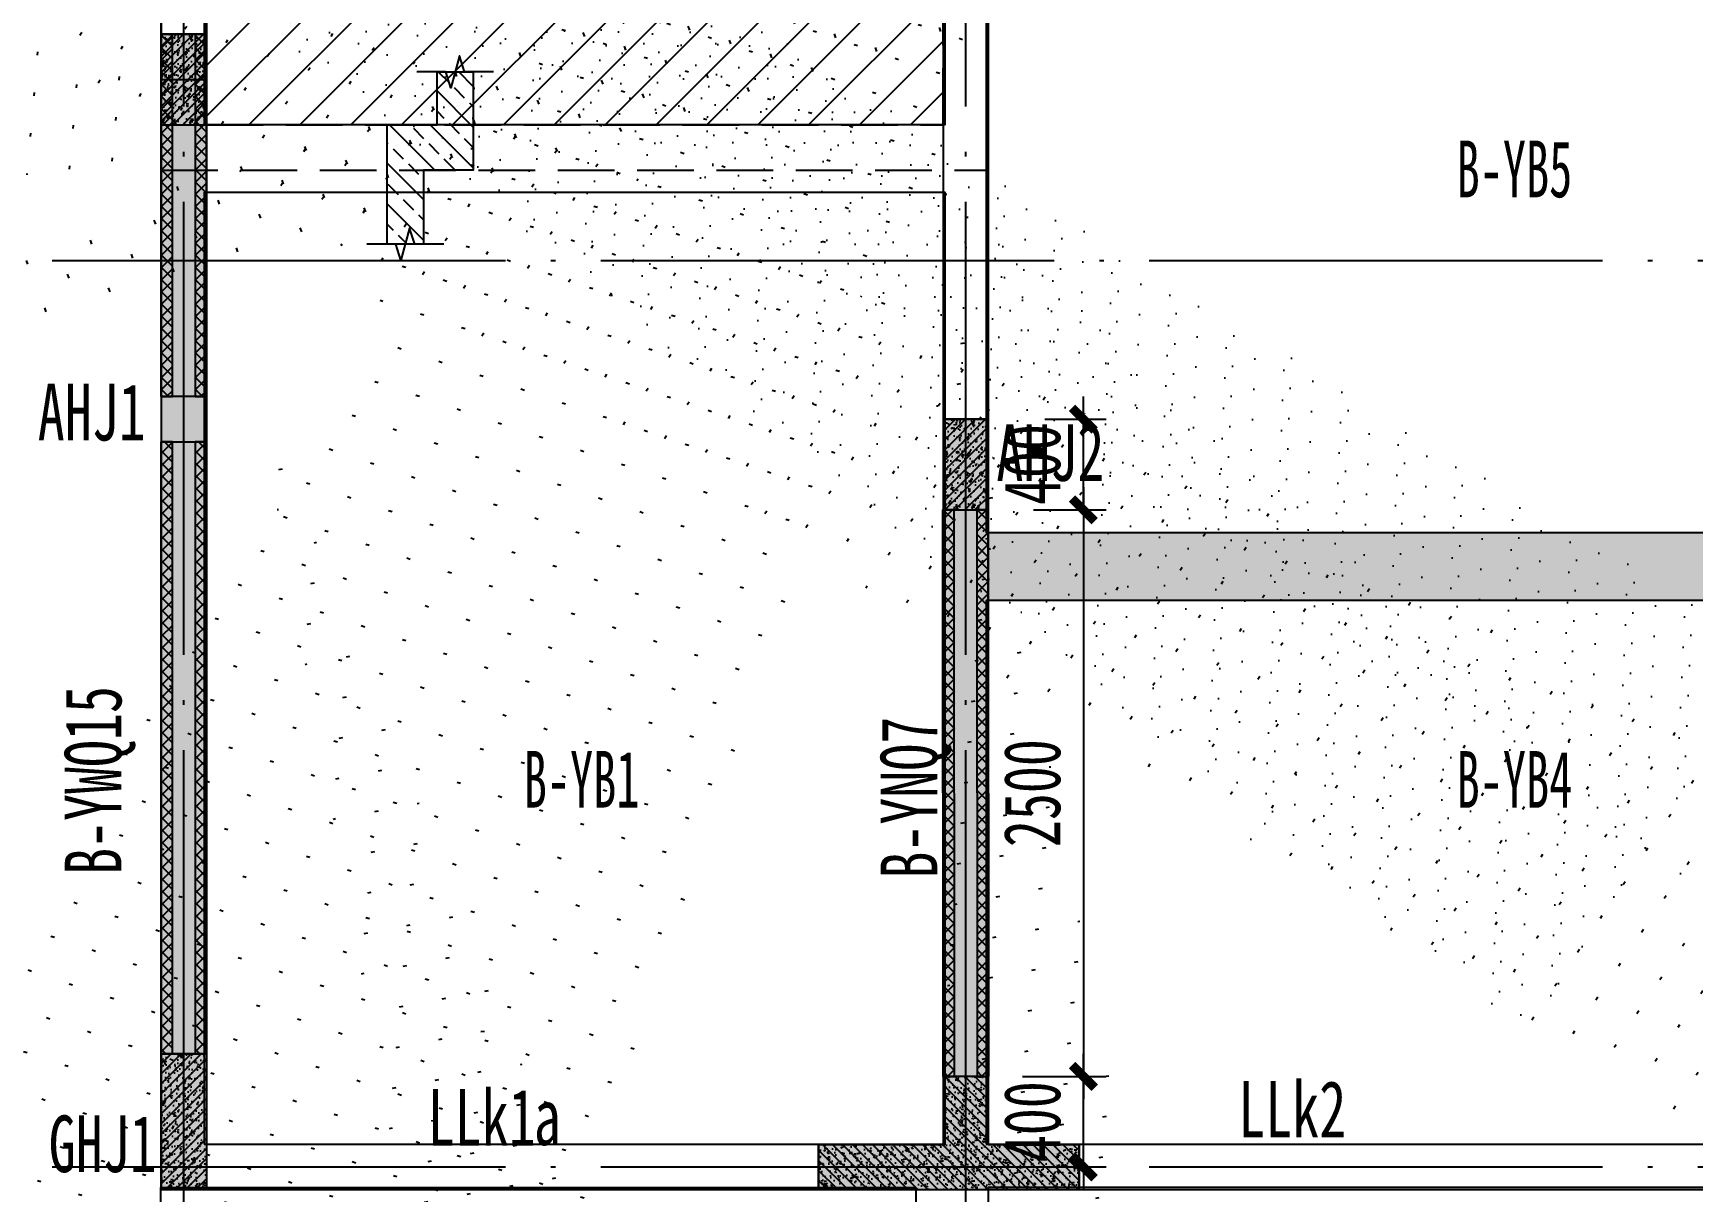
# Model space of a CAD drawing. Extents: x -3200781797 to -8106663, y 494714 to 1244925.
# Drawn here: x -8171365 to -8164042, y 927315 to 932429 of the extents above; entities that cross this region are included whole.
import ezdxf
from ezdxf.enums import TextEntityAlignment as Align
from ezdxf.xclip import XClip

# ---------------------------------------------------------------- set-up
doc = ezdxf.new("R2010")
doc.units = 0
doc.header["$LTSCALE"] = 1000
doc.header["$MEASUREMENT"] = 0
doc.header["$XCLIPFRAME"] = 0
for name, pattern in [('125-墙体$0$CONTINOUS', [0]), ('3#-轴线$0$DOTE', [2.4200000000000004, 2, -0.2, 0.02, -0.2]), ('3#4#5#$0$DASH', [0.35, 0.25, -0.1]), ('3#4#5#模板$0$DASH', [0.35, 0.25, -0.1]), ('DASH', [0.35, 0.25, -0.1])]:
    doc.linetypes.add(name, pattern=pattern)
doc.layers.get('Defpoints').update_dxf_attribs({"color": 30, "linetype": 'DASH'})
for name, color, linetype in [('125-墙体$0$S-WALL', 40, 'Continuous'), ('125-墙体$0$S-WALL-BEAM', 120, 'Continuous'), ('125-墙体$0$S-WALL-COLU', 252, '125-墙体$0$CONTINOUS'), ('125-墙体$0$S-WALL-COLU-HATC', 16, 'Continuous'), ('125-墙体$0$S-WALL-HATC', 253, 'Continuous'), ('3#-轴线$0$A-ANNO-DOTE', 10, '3#-轴线$0$DOTE'), ('3#4#5#$0$DIM', 3, 'Continuous'), ('3#4#5#$0$PC-SLAB', 6, '3#4#5#$0$DASH'), ('3#4#5#$0$S-ANNO-TEXT', 7, 'Continuous'), ('3#4#5#$0$S-PC-FQ', 4, 'Continuous'), ('3#4#5#$0$S-PC-FQ-NYQ', 4, 'Continuous'), ('3#4#5#$0$S-PC-FQ-WYQ', 4, 'Continuous'), ('3#4#5#$0$S-PC-SLAB', 6, 'Continuous'), ('3#4#5#$0$S-WALL-HATC', 253, 'Continuous'), ('3#4#5#$0$可计入现浇段', 60, 'Continuous'), ('3#4#5#模板$0$S-SLAB-TEXT', 120, 'Continuous'), ('3#4#5#模板$0$南北楼-结构布置-地上 -新修改$0$S-ANNO-THIN', 3, 'Continuous'), ('3#4#5#模板$0$南北楼-结构布置-地上 -新修改$0$S-SLAB-HATC', 200, 'Continuous'), ('S-PC-FQ-WYQ', 4, 'Continuous'), ('S-WALL-BEAM-TEXT', 2, 'Continuous'), ('S-WALL-COLU-TEXT', 2, 'Continuous')]:
    doc.layers.add(name, color=color, linetype=linetype)
doc.styles.add('3#4#5#$0$外部参照 1$0$宋体', font='', dxfattribs={"width": 0.8})
doc.styles.add('3#4#5#$0$宋体', font='', dxfattribs={"width": 0.8})
doc.styles.add('3#4#5#$0$楷体', font='', dxfattribs={"width": 0.7})
doc.styles.add('楷体GB312', font='', dxfattribs={"width": 0.8})
doc.styles.get('3#4#5#$0$外部参照 1$0$宋体').set_extended_font_data('SimSun')
doc.styles.get('3#4#5#$0$宋体').set_extended_font_data('SimSun')
doc.styles.get('3#4#5#$0$楷体').set_extended_font_data('KaiTi_GB2312')
doc.styles.get('楷体GB312').set_extended_font_data('楷体_GB2312')
doc.dimstyles.new('3#4#5#$0$TSSD_100_100', dxfattribs={"dimtxt": 250, "dimasz": 100, "dimexe": 100, "dimexo": 250, "dimgap": 100, "dimtad": 1, "dimdec": 0, "dimzin": 0, "dimdsep": 46, "dimtxsty": '3#4#5#$0$楷体', "dimblk": '3#4#5#$0$_ArchTick', "dimcen": 0, "dimdle": 100, "dimclrt": 7, "dimadec": 0, "dimazin": 0, "dimtfac": 1, "dimtdec": 0, "dimtix": 1, "dimtmove": 2, "dimatfit": 3, "dimfxl": 1, "dimtolj": 1, "dimtzin": 0, "dimarcsym": 0})

# ---------------------------------------------------------------- blocks, each defined once
blk = doc.blocks.new('ll-2f')
at = {"layer": 'S-WALL-BEAM-TEXT', "style": '楷体GB312', "width": 0.7}
for s, p in [('LLk2', (-8410321.082433786, 766999.7327199946)), ('LLk1', (-8413897.032400988, 766963.0457614202))]:
    blk.add_text(s, height=250, dxfattribs=at).set_placement(p)
blk = doc.blocks.new('an-4')
at = {"layer": 'S-WALL-COLU-TEXT', "style": '楷体GB312', "width": 0.7}
for s, p in [('AHJ1', (-8473898.999504186, 763404.0662976273)), ('AHJ2', (-8469669.456999168, 763225.6481220224)), ('GHJ1', (-8473850.542327918, 760175.1401533866))]:
    blk.add_text(s, height=250, dxfattribs=at).set_placement(p)
blk = doc.blocks.new('3#4#5#模板$0$A$C4139bdaf')
h = blk.add_hatch()
h.set_pattern_fill('ANSI31', color=251, scale=100)
h.set_pattern_definition([(45, (-7702.687107387464, -122599.998702767), (-112.2532015133644, 112.2532015133644), [])])
h.paths.add_polyline_path([(199.9989411755232, 400.0004981558304), (3449.998941175523, 400.0004981558304), (3449.998941175523, 3600.00049815583), (199.9989411755232, 3600.00049815583)])
at = {"layer": '3#4#5#模板$0$南北楼-结构布置-地上 -新修改$0$S-SLAB-HATC'}
h = blk.add_hatch(dxfattribs=at)
h.set_pattern_fill('ANSI33', color=256, scale=20, angle=-90.00000000000001)
h.set_pattern_definition([(315, (-10855.19494683706, -99104.50567386462), (89.80256121069155, 89.80256121069151), []), (315, (-10855.19494683706, -99194.30827386456), (89.80256121069155, 89.80256121069151), [63.5, -31.75])])
h.paths.add_polyline_path([(1377.354183764081, 632.8276631266344), (1377.354183763382, 200.0004981550155), (1157.354183763382, 200.0004981550737), (1157.354183763324, -127.1723368733074), (997.3541837633238, -127.1723368733074), (997.354183764488, 200.0004981558304), (997.3541837644298, 400.0004981558304), (1217.35418376443, 400.0004981558304), (1217.35418376443, 632.8276631266926)])
at = {"linetype": '3#4#5#模板$0$DASH'}
for points in [[(-0.001058824476785958, 200.0004981558304), (3649.998941175523, 200.0004981558304), (3649.998941175523, 3800.00049815583), (-0.001058824476785958, 3800.00049815583)], [(199.9989411755232, 400.0004981558304), (3449.998941175523, 400.0004981558304), (3449.998941175523, 3600.00049815583), (199.9989411755232, 3600.00049815583)]]:
    blk.add_lwpolyline(points, close=True, dxfattribs=at)
at = {"layer": '3#4#5#模板$0$南北楼-结构布置-地上 -新修改$0$S-ANNO-THIN'}
for points in [[(1466.954183763883, 632.8276631266344), (1338.954183764174, 632.8276631266344), (1316.554183764209, 703.2276631264831), (1278.15418376436, 562.4276631269022), (1255.754183764337, 632.8276631266344), (1127.754183764628, 632.8276631266344)], [(1246.954183763301, -127.1723368736566), (1118.954183763301, -127.1723368732492), (1096.554183763568, -56.77233687316766), (1058.154183763138, -197.5723368730396), (1035.754183763289, -127.1723368728999), (907.7541837632889, -127.1723368724925)]]:
    blk.add_lwpolyline(points, dxfattribs=at)
at = {"layer": '3#4#5#模板$0$南北楼-结构布置-地上 -新修改$0$S-SLAB-HATC'}
blk.add_lwpolyline([(1377.354183764081, 632.8276631266344), (1377.354183763382, 200.0004981550155), (1157.354183763382, 200.0004981550737), (1157.354183763324, -127.1723368733074), (997.3541837633238, -127.1723368733074), (997.354183764488, 200.0004981558304), (997.3541837644298, 400.0004981558304), (1217.35418376443, 400.0004981558304), (1217.35418376443, 632.8276631266926)], close=True, dxfattribs=at)
blk = doc.blocks.new('3#4#5#$0$B-YWQ15')
at = {"layer": '3#4#5#$0$S-PC-FQ-WYQ'}
h = blk.add_hatch(dxfattribs=at)
h.set_pattern_fill('ANSI37', color=256, scale=12, angle=90)
h.set_pattern_definition([(135, (-970766.4588348517, 834939.8079217622), (-26.94076836320746, -26.94076836320745), []), (225, (-970766.4588348517, 834939.8079217622), (26.94076836320745, -26.94076836320746), [])])
h.paths.add_polyline_path([(-108963.8104887477, 319088.3087790273), (-108913.8104887477, 319088.3087790273), (-108914.0488637086, 321788.3914244222), (-108964.0488637086, 321788.3914244222)])
h = blk.add_hatch(dxfattribs=at)
h.set_pattern_fill('ANSI37', color=256, scale=12, angle=90)
h.set_pattern_definition([(135, (-970616.4588376287, 834939.8079217697), (-26.94076836320746, -26.94076836320745), []), (225, (-970616.4588376287, 834939.8079217697), (26.94076836320745, -26.94076836320746), [])])
h.paths.add_polyline_path([(-108813.8104915249, 319088.3087790348), (-108763.8104915249, 319088.3087790348), (-108764.0488664858, 321788.3914244297), (-108814.0488664858, 321788.3914244297)])
for points in [[(-108963.8104887477, 319088.3087790273), (-108913.8104887477, 319088.3087790273), (-108914.0488637086, 321788.3914244222), (-108964.0488637086, 321788.3914244222)], [(-108964.0488639945, 321788.3914244222), (-108764.0488636509, 321788.3914244222), (-108763.8104886899, 319088.3087790348), (-108963.8104890336, 319088.3087790348)], [(-108813.8104915249, 319088.3087790348), (-108763.8104915249, 319088.3087790348), (-108764.0488664858, 321788.3914244297), (-108814.0488664858, 321788.3914244297)]]:
    blk.add_lwpolyline(points, close=True, dxfattribs=at)
blk = doc.blocks.new('3#4#5#$0$B-YWQ7')
at = {"layer": '3#4#5#$0$S-PC-FQ'}
h = blk.add_hatch(dxfattribs=at)
h.set_pattern_fill('HONEY', color=6, scale=100, angle=-2.544443745170813e-14)
h.set_pattern_definition([(0, (-2908947.836587525, 574047.3616422934), (18.75, 10.82531749999999), [12.5, -25]), (120, (-2908947.836587525, 574047.3616422934), (-18.74999995903224, 10.82531757095824), [12.5, -25]), (59.99999999999997, (-2908947.836587525, 574047.3616422934), (4.096776380386083e-08, 21.65063507095823), [-25, 12.5])])
h.paths.add_polyline_path([(-147955.7622673716, 325388.3941554159), (-147855.7622673716, 325388.3941554159), (-147856.0000686354, 324388.3916527278), (-147956.0000686354, 324388.3916527278)])
at = {"layer": '3#4#5#$0$S-PC-FQ-WYQ'}
h = blk.add_hatch(dxfattribs=at)
h.set_pattern_fill('ANSI37', color=256, scale=12, angle=90)
h.set_pattern_definition([(135, (-1009808.171872631, 839489.7956301924), (-26.94076836320746, -26.94076836320745), []), (225, (-1009808.171872631, 839489.7956301924), (26.94076836320745, -26.94076836320746), [])])
h.paths.add_polyline_path([(-148006.0001016357, 326088.3916909423), (-147956.0001016357, 326088.3916909423), (-147955.7619014881, 326488.3791328523), (-148005.7619014881, 326488.3791328523)])
h = blk.add_hatch(dxfattribs=at)
h.set_pattern_fill('ANSI37', color=256, scale=12, angle=90)
h.set_pattern_definition([(135, (-1009658.171875408, 839489.7956301998), (-26.94076836320746, -26.94076836320745), []), (225, (-1009658.171875408, 839489.7956301998), (26.94076836320745, -26.94076836320746), [])])
h.paths.add_polyline_path([(-147856.0001044129, 326088.3916909498), (-147806.0001044129, 326088.3916909498), (-147805.7619042653, 326488.3791328599), (-147855.7619042653, 326488.3791328599)])
h = blk.add_hatch(dxfattribs=at)
h.set_pattern_fill('ANSI37', color=256, scale=12, angle=90)
h.set_pattern_definition([(135, (-1009808.172235738, 838539.797751571), (-26.94076836320746, -26.94076836320745), []), (225, (-1009808.172235738, 838539.797751571), (26.94076836320745, -26.94076836320746), [])])
h.paths.add_polyline_path([(-148005.7625431432, 324388.3916527204), (-147955.7625431432, 324388.3916527204), (-147955.7622645944, 325388.394299761), (-148005.7622645944, 325388.394299761)])
h = blk.add_hatch(dxfattribs=at)
h.set_pattern_fill('ANSI37', color=256, scale=12, angle=90)
h.set_pattern_definition([(135, (-1009658.172238515, 838539.7977515785), (-26.94076836320746, -26.94076836320745), []), (225, (-1009658.172238515, 838539.7977515785), (26.94076836320745, -26.94076836320746), [])])
h.paths.add_polyline_path([(-147855.7625459204, 324388.3916527278), (-147805.7625459204, 324388.3916527278), (-147805.7622673716, 325388.3942997685), (-147855.7622673716, 325388.3942997685)])
h = blk.add_hatch(dxfattribs=at)
h.set_pattern_fill('ANSI37', color=256, scale=12, angle=90)
h.set_pattern_definition([(135, (-1009808.039230553, 836589.8057067818), (-26.94076836320746, -26.94076836320745), []), (225, (-1009808.039230553, 836589.8057067818), (26.94076836320745, -26.94076836320746), [])])
h.paths.add_polyline_path([(-148005.867459557, 322088.3887220017), (-147955.867459557, 322088.3887220017), (-147955.6292594094, 323688.389188317), (-148005.6292594094, 323688.389188317)])
h = blk.add_hatch(dxfattribs=at)
h.set_pattern_fill('ANSI37', color=256, scale=12, angle=90)
h.set_pattern_definition([(135, (-1009658.039233329, 836589.8057067895), (-26.94076836320746, -26.94076836320745), []), (225, (-1009658.039233329, 836589.8057067895), (26.94076836320745, -26.94076836320746), [])])
h.paths.add_polyline_path([(-147855.8674623342, 322088.3887220092), (-147805.8674623342, 322088.3887220092), (-147805.6292621866, 323688.3891883246), (-147855.6292621866, 323688.3891883246)])
at = {"layer": '3#4#5#$0$S-PC-FQ', "color": 6}
blk.add_lwpolyline([(-147955.7622673716, 325388.3942997685), (-147855.7622673716, 325388.3942997685), (-147855.8818458347, 324388.3942319356), (-147955.8818458347, 324388.3942319356)], close=True, dxfattribs=at)
at = {"layer": '3#4#5#$0$S-PC-FQ-WYQ'}
for points in [[(-148006.0001016357, 326088.3916909423), (-147956.0001016357, 326088.3916909423), (-147955.7619014881, 326488.3791328523), (-148005.7619014881, 326488.3791328523)], [(-148005.761901774, 326488.3791328523), (-147805.7619014303, 326488.3791328523), (-147806.000101578, 326088.3916909498), (-148006.0001019216, 326088.3916909498)], [(-147856.0001044129, 326088.3916909498), (-147806.0001044129, 326088.3916909498), (-147805.7619042653, 326488.3791328599), (-147855.7619042653, 326488.3791328599)], [(-148006.0001019216, 326088.3942319356), (-147805.7620599908, 326088.3942319356), (-147805.7620599908, 325388.3941554159), (-148006.0001019216, 325388.3941554159)], [(-148005.7625431432, 324388.3916527204), (-147955.7625431432, 324388.3916527204), (-147955.7622645944, 325388.394299761), (-148005.7622645944, 325388.394299761)], [(-148005.7622648804, 325388.394299761), (-147805.7622645367, 325388.394299761), (-147805.7625430855, 324388.3916527278), (-148005.7625434292, 324388.3916527278)], [(-147855.7625459204, 324388.3916527278), (-147805.7625459204, 324388.3916527278), (-147805.7622673716, 325388.3942997685), (-147855.7622673716, 325388.3942997685)], [(-148006.0008668001, 324388.3942319356), (-147805.7628248692, 324388.3942319356), (-147805.6416000514, 323688.3942319356), (-148005.8796419823, 323688.3942319356)], [(-148005.867459557, 322088.3887220017), (-147955.867459557, 322088.3887220017), (-147955.6292594094, 323688.389188317), (-148005.6292594094, 323688.389188317)], [(-148005.6292596953, 323688.389188317), (-147805.6292593516, 323688.389188317), (-147805.8674594993, 322088.3887220092), (-148005.8674598429, 322088.3887220092)], [(-147855.8674623342, 322088.3887220092), (-147805.8674623342, 322088.3887220092), (-147805.6292621866, 323688.3891883246), (-147855.6292621866, 323688.3891883246)]]:
    blk.add_lwpolyline(points, close=True, dxfattribs=at)
blk = doc.blocks.new('3#4#5#$0$_ArchTick')
at = {"color": 0, "linetype": 'ByBlock', "const_width": 0.4}
blk.add_lwpolyline([(-0.5, -0.5), (0.5, 0.5)], dxfattribs=at)
blk = doc.blocks.new('*D3526')
at = {"layer": '3#4#5#$0$DIM', "color": 0, "lineweight": -2, "transparency": 16777216}
for p, q in [((4068.959637906462, -8200.143244955168), (4068.959637906462, -10900.14333686553)), ((3849.769690273622, -8300.143244955168), (4168.959637906461, -8300.143244955167)), ((3800.008081371694, -10800.14333686553), (4168.959637906462, -10800.14333686553))]:
    blk.add_line(p, q, dxfattribs=at)
at = {"layer": 'Defpoints', "color": 0, "transparency": 16777216}
for p in [(3599.769690273622, -8300.143244955168), (3550.008081371694, -10800.14333686553), (4068.959637906462, -10800.14333686553)]:
    blk.add_point(p, dxfattribs=at)
at = {"layer": '3#4#5#$0$DIM', "color": 0, "lineweight": -2, "transparency": 16777216, "xscale": 100, "yscale": 100, "zscale": 100}
for p, rotation in [((4068.959637906462, -8300.143244955168), 90), ((4068.959637906462, -10800.14333686553), 270)]:
    blk.add_blockref('3#4#5#$0$_ArchTick', p, dxfattribs=dict(at, rotation=rotation))
at = {"layer": '3#4#5#$0$DIM', "color": 7, "transparency": 16777216, "insert": (3843.959637906459, -9550.143290910348), "char_height": 250, "attachment_point": 5, "rotation": 90, "style": '3#4#5#$0$楷体'}
blk.add_mtext('\\A1;2500', dxfattribs=at)
blk = doc.blocks.new('*D3512')
at = {"layer": '3#4#5#$0$DIM', "color": 0, "lineweight": -2, "transparency": 16777216}
for p, q in [((4068.959637906695, -10800.14333686553), (4068.959637906695, -10700.14333686553)), ((3899.769702597756, -10800.14333686553), (4168.959637906695, -10800.14333686553)), ((4068.959637906695, -11200.09461232153), (4068.959637906695, -10800.14333686553)), ((3899.769702597756, -11200.09461232153), (4168.959637906695, -11200.09461232153)), ((4068.959637906695, -11200.09461232153), (4068.959637906696, -11300.09461232153))]:
    blk.add_line(p, q, dxfattribs=at)
at = {"layer": 'Defpoints', "color": 0, "transparency": 16777216}
for p in [(3649.769702597756, -10800.14333686553), (4068.959637906695, -10800.14333686553), (3649.769702597756, -11200.09461232153)]:
    blk.add_point(p, dxfattribs=at)
at = {"layer": '3#4#5#$0$DIM', "color": 0, "lineweight": -2, "transparency": 16777216, "xscale": 100, "yscale": 100, "zscale": 100}
for p, rotation in [((4068.959637906695, -10800.14333686553), 270), ((4068.959637906695, -11200.09461232153), 90)]:
    blk.add_blockref('3#4#5#$0$_ArchTick', p, dxfattribs=dict(at, rotation=rotation))
at = {"layer": '3#4#5#$0$DIM', "color": 7, "transparency": 16777216, "insert": (3843.959637906692, -11000.11897459353), "char_height": 250, "attachment_point": 5, "rotation": 90, "style": '3#4#5#$0$楷体'}
blk.add_mtext('\\A1;400', dxfattribs=at)
blk = doc.blocks.new('*D3514')
at = {"layer": '3#4#5#$0$DIM', "color": 0, "lineweight": -2, "transparency": 16777216}
for p, q in [((4068.959637906579, -7900.017364892472), (4068.959637906579, -7800.017364892472)), ((3899.769702597756, -7900.017364892472), (4168.959637906579, -7900.017364892472)), ((4068.959637906579, -8299.96864034847), (4068.959637906579, -7900.017364892472)), ((3899.769702597756, -8299.96864034847), (4168.959637906579, -8299.968640348468)), ((4068.959637906579, -8299.96864034847), (4068.959637906579, -8399.96864034847))]:
    blk.add_line(p, q, dxfattribs=at)
at = {"layer": 'Defpoints', "color": 0, "transparency": 16777216}
for p in [(3649.769702597756, -7900.017364892472), (4068.959637906579, -7900.017364892472), (3649.769702597756, -8299.96864034847)]:
    blk.add_point(p, dxfattribs=at)
at = {"layer": '3#4#5#$0$DIM', "color": 0, "lineweight": -2, "transparency": 16777216, "xscale": 100, "yscale": 100, "zscale": 100}
for p, rotation in [((4068.959637906579, -7900.017364892472), 270), ((4068.959637906579, -8299.96864034847), 90)]:
    blk.add_blockref('3#4#5#$0$_ArchTick', p, dxfattribs=dict(at, rotation=rotation))
at = {"layer": '3#4#5#$0$DIM', "color": 7, "transparency": 16777216, "insert": (3843.959637906576, -8099.993002620469), "char_height": 250, "attachment_point": 5, "rotation": 90, "style": '3#4#5#$0$楷体'}
blk.add_mtext('\\A1;400', dxfattribs=at)
blk = doc.blocks.new('3#4#5#$0$A$C7C4D4DCF')
at = {"layer": '3#4#5#$0$S-PC-SLAB'}
blk.add_lwpolyline([(3329.361169484502, -500.150258674752), (-0.6388305154978298, -500.150258674752), (-0.6388305154978298, 9.849741325248033), (3329.361169484502, 9.849741325248033)], close=True, dxfattribs=at)
blk.add_lwpolyline([(3500.060526324727, -500.1507796768565), (3500.049409279309, -850.503704804054, 0.4141804521324078), (4150.248719155381, -1500.503674248466), (7009.732348372403, -1500.396876634564), (7009.767020242463, 9.480639307526872), (3649.376714180515, 9.583116788882762), (3649.361169484502, -500.1507792319753), (3500.060526324727, -500.1507796768565)], format="xyb", dxfattribs=at)
blk = doc.blocks.new('3#4#5#$0$ban111')
at = {"layer": '3#4#5#$0$S-WALL-HATC', "ltscale": 100}
h = blk.add_hatch(dxfattribs=at)
h.set_pattern_fill('AR-CONC', color=256, scale=25, angle=-270.0000000000001, style=0)
h.set_pattern_definition([(139.9999999999999, (-37341041949.50085, -2020435259.266088), (15.6880337456489, 179.3150456501884), [18.75, -206.25]), (84.99999999999994, (-37341041949.50085, -2020435259.266088), (-188.048033425003, -34.68783340324987), [15, -165]), (190.4513999999999, (-37341041948.19351, -2020435244.323169), (-172.3598855152383, 144.6273454285055), [15.93504749999985, -175.2855279999976]), (136.1841999999999, (-37341041999.50085, -2020435259.266088), (41.37975358225471, 266.8102621564111), [28.125, -309.375]), (186.6356, (-37341041996.05252, -2020435237.031902), (-243.5294677251103, 233.665676387176), [23.902572, -262.92825]), (81.18419999999995, (-37341041999.50085, -2020435259.266088), (-243.529650231331, 233.665486283407), [22.5, -247.5]), (111, (-37341041987.00085, -2020435234.266088), (100.6547226663348, 149.2267630296154), [18.75, -206.25]), (55.99999999999998, (-37341041987.00085, -2020435234.266088), (-181.2875112617132, 60.82883298039556), [15, -165]), (161.4514, (-37341041978.61295, -2020435221.83053), (-80.63262417748795, 210.0556571453725), [15.9350475, -175.285528]), (127.5, (-37341041949.50085, -2020435259.266088), (-83.22346345782788, 3.039963829322726), [0, -162.9999999999976, 0, -167.4999999999976, 0, -165.6249999999976]), (97.49999999999993, (-37341041949.50085, -2020435259.266088), (-98.60292797059002, 65.76738436053722), [0, -95.5, 0, -159.25, 0, -63.125]), (57.49999999999993, (-37341041949.50085, -2020435315.016088), (5.638717933595033, 133.4556090431022), [0, -62.5, 0, -195, 0, -258.75]), (47.49999999999995, (-37341041949.50085, -2020435340.016088), (-25.02624558307933, 145.7965423355966), [0, -81.25, 0, -129.5, 0, -183.75])])
h.paths.add_polyline_path([(-231732.0009944941, 406274.999770995), (-231732.0009944941, 406574.999770995), (-228482.0011317034, 406574.999770995), (-228482.0011317034, 406274.999770995)])
h = blk.add_hatch(dxfattribs=at)
h.set_pattern_fill('AR-CONC', color=256, scale=25, angle=-270.0000000000001, style=0)
h.set_pattern_definition([(139.9999999999999, (-37341047970.11734, -2020437059.27939), (15.6880337456489, 179.3150456501884), [18.75, -206.25]), (84.99999999999994, (-37341047970.11734, -2020437059.27939), (-188.048033425003, -34.68783340324987), [15, -165]), (190.4513999999999, (-37341047968.81001, -2020437044.33647), (-172.3598855152383, 144.6273454285055), [15.93504749999986, -175.2855279999978]), (136.1841999999999, (-37341048020.11734, -2020437059.27939), (41.37975358225471, 266.8102621564111), [28.125, -309.375]), (186.6356, (-37341048016.66901, -2020437037.045204), (-243.5294677251103, 233.665676387176), [23.902572, -262.92825]), (81.18419999999995, (-37341048020.11734, -2020437059.27939), (-243.529650231331, 233.665486283407), [22.5, -247.5]), (111, (-37341048007.61734, -2020437034.27939), (100.6547226663348, 149.2267630296154), [18.75, -206.25]), (55.99999999999998, (-37341048007.61734, -2020437034.27939), (-181.2875112617132, 60.82883298039556), [15, -165]), (161.4514, (-37341047999.22944, -2020437021.843832), (-80.63262417748795, 210.0556571453725), [15.9350475, -175.285528]), (127.5, (-37341047970.11734, -2020437059.27939), (-83.22346345782788, 3.039963829322726), [0, -162.9999999999978, 0, -167.4999999999978, 0, -165.6249999999978]), (97.49999999999993, (-37341047970.11734, -2020437059.27939), (-98.60292797059002, 65.76738436053722), [0, -95.5, 0, -159.25, 0, -63.125]), (57.49999999999993, (-37341047970.11734, -2020437115.02939), (5.638717933595033, 133.4556090431022), [0, -62.5, 0, -195, 0, -258.75]), (47.49999999999995, (-37341047970.11734, -2020437140.02939), (-25.02624558307933, 145.7965423355966), [0, -81.25, 0, -129.5, 0, -183.75])])
h.paths.add_polyline_path([(-228281.9999999994, 404474.999505111), (-228281.9999999994, 404774.999505111), (-221482.0001372087, 404774.999505111), (-221482.0001372087, 404474.999505111)])
at = {"layer": '3#4#5#$0$S-PC-SLAB'}
for points in [[(-231742.0009944941, 406574.999770995), (-228472.0009944952, 406574.999770995), (-228472.0007770527, 408074.99939992), (-231742.0007770516, 408074.9993999199)], [(-231742.0009944941, 402074.999770995), (-228472.0009944952, 402074.999770995), (-228472.0009944952, 406274.999770995), (-231742.0009944941, 406274.999770995)], [(-228291.9999999994, 402074.999505111), (-221472.0000000006, 402074.999505111), (-221472.0000000006, 404474.999505111), (-228291.9999999994, 404474.999505111)]]:
    blk.add_lwpolyline(points, close=True, dxfattribs=at)
blk.add_lwpolyline([(-228292.0000004165, 407074.9996759502), (-228292.0000004165, 404774.999505111), (-221472.0000000006, 404774.999505111), (-221472.0000000006, 405874.999505111), (-222672.0009932823, 405874.9613272593), (-222672.0000004176, 407074.9996759502), (-228292.0000004165, 407074.9996759502)], dxfattribs=at)
at = {"layer": '3#4#5#$0$S-WALL-HATC', "ltscale": 100}
for points in [[(-231732.0009944941, 406274.999770995), (-231732.0009944941, 406574.999770995), (-228482.0011317034, 406574.999770995), (-228482.0011317034, 406274.999770995)], [(-228281.9999999994, 404474.999505111), (-228281.9999999994, 404774.999505111), (-221482.0001372087, 404774.999505111), (-221482.0001372087, 404474.999505111)]]:
    blk.add_lwpolyline(points, close=True, dxfattribs=at)
blk = doc.blocks.new('3#4#5#$0$5#')
at = {"layer": '3#4#5#$0$S-ANNO-TEXT'}
blk.add_blockref('3#4#5#$0$ban111', (378828.8026710108, -247399.8572734847), dxfattribs=at)
at = {"layer": '3#4#5#$0$PC-SLAB', "linetype": 'ByBlock', "style": '3#4#5#$0$外部参照 1$0$宋体', "width": 0.6}
for s, p in [('B-YB5', (152867.8167130216, 158977.4764753655)), ('B-YB1', (148752.1033641517, 156286.1612478375)), ('B-YB4', (152867.8167130216, 156285.3232590107))]:
    blk.add_text(s, height=250, dxfattribs=at).set_placement(p, align=Align.MIDDLE)
blk = doc.blocks.new('125-墙体')
at = {"layer": '125-墙体$0$S-WALL-COLU-HATC'}
h = blk.add_hatch(dxfattribs=at)
h.set_pattern_fill('AR-CONC', color=256, scale=10)
h.set_pattern_definition([(49.99999999999999, (12337.07545070033, -243757.8336407725), (71.72601826007535, -6.275213498259511), [7.5, -82.5]), (355, (12337.07545070033, -243757.8336407725), (-13.8751333613, 75.21921337000119), [6, -66]), (100.4514, (12343.05261870033, -243758.3565747725), (57.85093817140216, 68.94395420609536), [6.374018999999983, -70.11421119999972]), (46.18420000000002, (12337.07545070033, -243737.8336407725), (106.7241048625644, -16.55190143290181), [11.24999999999992, -123.7499999999994]), (96.6356, (12345.96912520032, -243739.2129714725), (93.46627055487033, 97.41178709004417), [9.561028799999999, -105.1713]), (351.1842, (12337.07545070033, -243737.8336407725), (93.46619451336272, 97.41186009253246), [9, -99]), (21, (12347.07545070033, -243742.8336407725), (59.69070521184616, -40.26188906653388), [7.5, -82.5]), (326.0000000000001, (12347.07545070033, -243742.8336407725), (24.33153319215817, 72.5150045046853), [6, -66]), (71.4514, (12352.04967400033, -243746.1888013725), (84.02226285814899, 32.25304967099524), [6.374019000000001, -70.1142112]), (37.50000000000001, (12337.07545070033, -243757.8336407725), (1.215985531729067, 33.28938538313115), [0, -65.19999999999999, 0, -67, 0, -66.25]), (7.499999999999999, (12337.07545070033, -243757.8336407725), (26.30695374421486, 39.44117118823603), [0, -38.2, 0, -63.7, 0, -25.25]), (327.5, (12314.77545070033, -243757.8336407725), (53.3822436172409, -2.255487173437976), [0, -25, 0, -78, 0, -103.5]), (317.5, (12304.77545070033, -243757.8336407725), (58.31861693423862, 10.01049823323177), [0, -32.5, 0, -51.8, 0, -73.5])])
h.paths.add_polyline_path([(99.99980398823391, -6100), (-100.0001960117661, -6100), (-100.0001960117661, -6500), (99.99980398823391, -6500)])
h = blk.add_hatch(dxfattribs=at)
h.set_pattern_fill('ANSI31', color=256, scale=250, style=0)
h.set_pattern_definition([(45, (12337.07545070033, -243757.8336407725), (-22.09708691207961, 22.09708691207961), [])])
h.paths.add_polyline_path([(-100.0001960117661, -6500), (99.99980398823391, -6500), (99.99980398823391, -6100), (-100.0001960117661, -6100)])
h = blk.add_hatch(dxfattribs=at)
h.set_pattern_fill('AR-CONC', color=256, scale=10)
h.set_pattern_definition([(49.99999999999999, (15787.0756467121, -245457.8336407725), (71.72601826007535, -6.275213498259511), [7.5, -82.5]), (355, (15787.0756467121, -245457.8336407725), (-13.8751333613, 75.21921337000119), [6, -66]), (100.4514, (15793.05281471209, -245458.3565747725), (57.85093817140216, 68.94395420609536), [6.374018999999986, -70.11421119999977]), (46.18420000000002, (15787.0756467121, -245437.8336407725), (106.7241048625644, -16.55190143290181), [11.24999999999993, -123.7499999999994]), (96.6356, (15795.96932121209, -245439.2129714725), (93.46627055487033, 97.41178709004417), [9.561028799999999, -105.1713]), (351.1842, (15787.0756467121, -245437.8336407725), (93.46619451336272, 97.41186009253246), [9, -99]), (21, (15797.0756467121, -245442.8336407725), (59.69070521184616, -40.26188906653388), [7.5, -82.5]), (326.0000000000001, (15797.0756467121, -245442.8336407725), (24.33153319215817, 72.5150045046853), [6, -66]), (71.4514, (15802.0498700121, -245446.1888013725), (84.02226285814899, 32.25304967099524), [6.374019000000001, -70.1142112]), (37.50000000000001, (15787.0756467121, -245457.8336407725), (1.215985531729067, 33.28938538313115), [0, -65.19999999999999, 0, -67, 0, -66.25]), (7.499999999999999, (15787.0756467121, -245457.8336407725), (26.30695374421486, 39.44117118823603), [0, -38.2, 0, -63.7, 0, -25.25]), (327.5, (15764.77564671209, -245457.8336407725), (53.3822436172409, -2.255487173437976), [0, -25, 0, -78, 0, -103.5]), (317.5, (15754.77564671209, -245457.8336407725), (58.31861693423862, 10.01049823323177), [0, -32.5, 0, -51.8, 0, -73.5])])
h.paths.add_polyline_path([(3550, -7800), (3350, -7800), (3350, -8200), (3550, -8200)])
h = blk.add_hatch(dxfattribs=at)
h.set_pattern_fill('ANSI31', color=256, scale=250, style=0)
h.set_pattern_definition([(45, (15787.0756467121, -245457.8336407725), (-22.09708691207961, 22.09708691207961), [])])
h.paths.add_polyline_path([(3550, -7800), (3350, -7800), (3350, -8200), (3550, -8200)])
h = blk.add_hatch(dxfattribs=at)
h.set_pattern_fill('AR-CONC', color=256, scale=10)
h.set_pattern_definition([(49.99999999999999, (295941.9310730544, -248457.8336407725), (71.72601826007535, -6.275213498259511), [7.5, -82.5]), (355, (295941.9310730544, -248457.8336407725), (-13.8751333613, 75.21921337000119), [6, -66]), (100.4514, (295947.9082410544, -248458.3565747725), (57.85093817140216, 68.94395420609536), [6.374018999999983, -70.11421119999972]), (46.18420000000002, (295941.9310730544, -248437.8336407725), (106.7241048625644, -16.55190143290181), [11.24999999999992, -123.7499999999994]), (96.6356, (295950.8247475544, -248439.2129714725), (93.46627055487033, 97.41178709004417), [9.561028799999999, -105.1713]), (351.1842, (295941.9310730544, -248437.8336407725), (93.46619451336272, 97.41186009253246), [9, -99]), (21, (295951.9310730544, -248442.8336407725), (59.69070521184616, -40.26188906653388), [7.5, -82.5]), (326.0000000000001, (295951.9310730544, -248442.8336407725), (24.33153319215817, 72.5150045046853), [6, -66]), (71.4514, (295956.9052963544, -248446.1888013725), (84.02226285814899, 32.25304967099524), [6.374019000000001, -70.1142112]), (37.50000000000001, (295941.9310730544, -248457.8336407725), (1.215985531729067, 33.28938538313115), [0, -65.19999999999999, 0, -67, 0, -66.25]), (7.499999999999999, (295941.9310730544, -248457.8336407725), (26.30695374421486, 39.44117118823603), [0, -38.2, 0, -63.7, 0, -25.25]), (327.5, (295919.6310730544, -248457.8336407725), (53.3822436172409, -2.255487173437976), [0, -25, 0, -78, 0, -103.5]), (317.5, (295909.6310730544, -248457.8336407725), (58.31861693423862, 10.01049823323177), [0, -32.5, 0, -51.8, 0, -73.5])])
h.paths.add_polyline_path([(-100, -10600), (100, -10600), (100, -11200), (-100, -11200)])
h = blk.add_hatch(dxfattribs=at)
h.set_pattern_fill('ANSI31', color=256, scale=250, style=0)
h.set_pattern_definition([(45, (295941.9310730544, -248457.8336407725), (-22.09708691207961, 22.09708691207961), [])])
h.paths.add_polyline_path([(100, -10600), (-100, -10600), (-100, -11200), (100, -11200)])
h = blk.add_hatch(dxfattribs=at)
h.set_pattern_fill('AR-CONC', color=256, scale=10, angle=90)
h.set_pattern_definition([(140, (245486.9901149062, 4537.052479688762), (6.275213498259515, 71.72601826007535), [7.5, -82.5]), (85, (245486.9901149062, 4537.052479688762), (-75.21921337000119, -13.8751333613), [6, -66]), (190.4514, (245487.5130489062, 4543.02964768876), (-68.94395420609536, 57.85093817140216), [6.374018999999987, -70.11421119999979]), (136.1842, (245466.9901149062, 4537.052479688762), (16.55190143290181, 106.7241048625644), [11.24999999999993, -123.7499999999995]), (186.6356, (245468.3694456062, 4545.946154188758), (-97.41178709004417, 93.46627055487033), [9.561028799999995, -105.1713]), (81.18419999999999, (245466.9901149062, 4537.052479688762), (-97.41186009253246, 93.46619451336272), [9, -99]), (111, (245471.9901149062, 4547.052479688762), (40.26188906653389, 59.69070521184616), [7.5, -82.5]), (56.00000000000002, (245471.9901149062, 4547.052479688762), (-72.5150045046853, 24.33153319215818), [6, -66]), (161.4514, (245475.3452755062, 4552.026702988762), (-32.25304967099523, 84.02226285814899), [6.374019000000001, -70.1142112]), (127.5, (245486.9901149062, 4537.052479688762), (-33.28938538313115, 1.215985531729069), [0, -65.19999999999999, 0, -67, 0, -66.25]), (97.49999999999997, (245486.9901149062, 4537.052479688762), (-39.44117118823603, 26.30695374421486), [0, -38.19999999999999, 0, -63.7, 0, -25.25]), (57.49999999999998, (245486.9901149062, 4514.752479688759), (2.255487173437979, 53.3822436172409), [0, -25, 0, -77.99999999999999, 0, -103.5]), (47.49999999999999, (245486.9901149062, 4504.752479688759), (-10.01049823323177, 58.31861693423862), [0, -32.5, 0, -51.8, 0, -73.5])])
h.paths.add_polyline_path([(3350, -11000), (2800, -11000.01577594737), (2800, -11200.01577594737), (3550, -11200), (3950, -11200), (3950, -11000), (3549.999999460415, -11000), (3549.999999460415, -10700.00009191036), (3349.999999460648, -10700.00009191036)])
h = blk.add_hatch(dxfattribs=at)
h.set_pattern_fill('ANSI31', color=256, scale=250, angle=90, style=0)
h.set_pattern_definition([(135, (245486.9901149062, 4537.052479688762), (-22.09708691207961, -22.09708691207961), [])])
h.paths.add_polyline_path([(3350, -11000), (2800, -11000.01577594737), (2800, -11200.01577594737), (3550, -11200), (3950, -11200), (3950, -11000), (3549.999999460415, -11000), (3549.999999460415, -10700.00009191036), (3349.999999460648, -10700.00009191036)])
at = {"layer": '125-墙体$0$S-WALL-HATC'}
for points in [[(99.99969876371321, -6100), (-100.0003012362868, -6100), (-100, -11200), (100, -11200)], [(3550, -11000), (3550, -7800), (3350, -7800), (3350, -11000), (3450, -11066.66666666667)], [(2800, -11200), (3450, -11200), (3450, -11066.66666666667), (3350, -11000), (2800, -11000)], [(3450, -11066.66666666667), (3450, -11200), (3950, -11200), (3950, -11000), (3550, -11000)]]:
    blk.add_hatch(color=256, dxfattribs=at).paths.add_polyline_path(points)
at = {"layer": '125-墙体$0$S-WALL'}
for p, q in [((-99.99981936173258, -6100), (-100, -11200)), ((100.0001800107789, -6100), (100, -11000)), ((3550, -7800), (3350, -7800)), ((3350, -7800), (3350, -11000)), ((3550, -11000), (3550, -7800)), ((100, -11000), (100, -11000)), ((100, -11000), (100, -11200)), ((2800, -11000), (3350, -11000)), ((2800, -11000), (2800, -11200)), ((3550, -11000), (3950, -11000)), ((3950, -11000), (3950, -11200)), ((-100, -11200), (100, -11200)), ((2800, -11200), (3450, -11200)), ((3450, -11200), (3950, -11200))]:
    blk.add_line(p, q, dxfattribs=at)
blk.add_lwpolyline([(100.0001800107789, -6100), (-100.000196011737, -6100)], dxfattribs=at)
at = {"layer": '125-墙体$0$S-WALL-BEAM'}
for points in [[(3550.000994495931, -3299.999771365838), (3350.000602472515, -3299.999771365838), (3350, -7800), (3550.000392023416, -7800)], [(100.0003920234158, -3700), (-100, -3700), (-100.0003920235031, -6100), (99.9999999999709, -6100)], [(100, -10999.99980398829), (100, -11200.00019601171), (2800, -11200), (2800, -10999.99960797658)], [(3950, -10999.99980398829), (3950, -11200.00019601171), (6950, -11200), (6950, -10999.99960797658)]]:
    blk.add_lwpolyline(points, close=True, dxfattribs=at)
at = {"layer": '125-墙体$0$S-WALL-COLU', "lineweight": -2}
for points in [[(99.99980398823391, -6100), (-100.0001960117661, -6100), (-100.0001960117661, -6500), (99.99980398823391, -6500)], [(3550, -7800), (3350, -7800), (3350, -8200), (3550, -8200)], [(-100, -10600), (100, -10600), (100, -11200), (-100, -11200)]]:
    blk.add_lwpolyline(points, close=True, dxfattribs=at)
at = {"layer": '125-墙体$0$S-WALL-COLU', "linetype": 'ByBlock'}
blk.add_lwpolyline([(3350, -11000), (2800, -11000.01577594737), (2800, -11200.01577594737), (3550, -11200), (3950, -11200), (3950, -11000), (3549.999999460415, -11000), (3549.999999460415, -10700.00009191036), (3349.999999460648, -10700.00009191036), (3350, -11000)], dxfattribs=at)
at = {"layer": '125-墙体$0$S-WALL-HATC'}
blk.add_line((-100.000392023474, -6300), (99.99960797652602, -6300), dxfattribs=at)
blk = doc.blocks.new('3#-轴线')
at = {"layer": '3#-轴线$0$A-ANNO-DOTE'}
for points in [[(0, -16100), (0, 5500)], [(3450, -16100), (3450, -3200)], [(-3000, -7100), (44800, -7100)], [(-3000, -11100), (44800, -11100)]]:
    blk.add_lwpolyline(points, dxfattribs=at)
blk = doc.blocks.new('3#4#5#$0$A$C53EF3948')
at = {"layer": '3#4#5#$0$S-PC-FQ-WYQ'}
h = blk.add_hatch(dxfattribs=at)
h.set_pattern_fill('ANSI37', color=256, scale=12, angle=90)
h.set_pattern_definition([(135, (-858352.640089805, 504101.3382336068), (-26.94076836320746, -26.94076836320745), []), (225, (-858352.640089805, 504101.3382336068), (26.94076836320745, -26.94076836320746), [])])
h.paths.add_polyline_path([(3450.008081485808, -10800.07473491982), (3500.008081485808, -10800.07473491982), (3499.769676400872, -8299.968640348467), (3449.769676400872, -8299.968640348467)])
h = blk.add_hatch(dxfattribs=at)
h.set_pattern_fill('ANSI37', color=256, scale=12, angle=90)
h.set_pattern_definition([(135, (-858202.640092582, 504101.3382336142), (-26.94076836320746, -26.94076836320745), []), (225, (-858202.640092582, 504101.3382336142), (26.94076836320745, -26.94076836320746), [])])
h.paths.add_polyline_path([(3600.008078708604, -10800.07473491225), (3650.008078708604, -10800.07473491225), (3649.769673623668, -8299.968640341016), (3599.769673623668, -8299.968640341016)])
for points in [[(3450.008081485808, -10800.07473491982), (3500.008081485808, -10800.07473491982), (3499.769676400872, -8299.968640348467), (3449.769676400872, -8299.968640348467)], [(3449.769676114956, -8299.968640348467), (3649.769676458614, -8299.968640348467), (3650.00808154355, -10800.07473491225), (3450.008081199892, -10800.07473491225)], [(3600.008078708604, -10800.07473491225), (3650.008078708604, -10800.07473491225), (3649.769673623668, -8299.968640341016), (3599.769673623668, -8299.968640341016)]]:
    blk.add_lwpolyline(points, close=True, dxfattribs=at)
at = {"layer": '3#4#5#$0$可计入现浇段'}
blk.add_lwpolyline([(199.8915036018007, -8000.005844728905), (199.8914956306107, -8000.005845217849), (199.8905249959789, -8000.005845217849), (199.8905249959789, -7800.005845220177), (199.8914051498286, -7800.005845216918), (199.8914051498286, -7800.005845216918), (-0.1087013022042811, -7800.005791991367), (-0.1085123694501817, -8000.005844728439), (199.8915036018007, -8000.005844728905)], dxfattribs=at)
at = {"layer": '3#4#5#$0$S-PC-FQ-WYQ'}
for name, p in [('3#4#5#$0$B-YWQ7', (148005.769985637, -329888.5223600089)), ('3#4#5#$0$B-YWQ15', (108963.7011186653, -329788.3972691541))]:
    blk.add_blockref(name, p, dxfattribs=at)
at = {"layer": '3#4#5#$0$S-PC-FQ-NYQ', "style": '3#4#5#$0$宋体', "width": 0.7}
for s, p in [('B-YWQ15', (-300.1659905592678, -9911.081868914946)), ('B-YNQ7', (3299.706414220855, -9927.451978604251))]:
    blk.add_text(s, height=250, rotation=90, dxfattribs=at).set_placement(p, align=Align.MIDDLE_LEFT)
at = {"layer": '3#4#5#$0$DIM'}
for base, p1, p2, picture, middle in [((4068.959637906579, -7900.017364892472), (3649.769702597754, -8299.968640348467), (3649.769702597754, -7900.017364892468), '*D3514', (3843.959637906576, -8099.993002620469)), ((4068.959637906462, -10800.14333686553), (3599.769690273621, -8300.143244955165), (3550.008081371692, -10800.14333686553), '*D3526', (3843.959637906459, -9550.143290910348)), ((4068.959637906695, -10800.14333686553), (3649.769702597754, -11200.09461232153), (3649.769702597754, -10800.14333686553), '*D3512', (3843.959637906692, -11000.11897459353))]:
    dim = blk.add_linear_dim(base=base, p1=p1, p2=p2, angle=90, dimstyle='3#4#5#$0$TSSD_100_100', dxfattribs=at)
    dim.commit()
    dim.dimension.update_dxf_attribs({"geometry": picture, "text_midpoint": middle})

msp = doc.modelspace()

# ---------------------------------------------------------------- block references
for name in ['3#-轴线', '125-墙体']:
    msp.add_blockref(name, (-8170700.435511587, 938524.6198560873))
at = {"layer": '3#4#5#$0$S-ANNO-TEXT'}
msp.add_blockref('3#4#5#$0$A$C53EF3948', (-8170800.443592959, 938624.7631010424), dxfattribs=at)
at = {"layer": '3#4#5#$0$S-PC-SLAB'}
msp.add_blockref('3#4#5#$0$5#', (-8317697.236654709, 772849.7631162296), dxfattribs=at)
at = {"layer": '3#4#5#$0$S-PC-SLAB', "color": 1}
msp.add_blockref('3#4#5#$0$A$C7C4D4DCF', (-8170800.443592959, 927324.7630478161), dxfattribs=at)
at = {"layer": '3#4#5#模板$0$S-SLAB-TEXT'}
msp.add_blockref('3#4#5#模板$0$A$C4139bdaf', (-8170800.434478921, 931624.6195539432), dxfattribs=at)
at = {"layer": 'S-PC-FQ-WYQ'}
ref = msp.add_blockref('ll-2f', (244273.1554264436, 160555.1042186499), dxfattribs=at)
XClip(ref).set_block_clipping_path([(-8415946.827853592, 765376.3514517639), (-8394073.590937981, 780355.7141795221)])
ref = msp.add_blockref('an-4', (302554.213101875, 167226.9647154326), dxfattribs=at)
XClip(ref).set_block_clipping_path([(-8474406.564021591, 759411.6824837117), (-8451908.40215707, 772237.1964943474)])

# ---------------------------------------------------------------- texts
at = {"layer": 'S-WALL-BEAM-TEXT', "style": '楷体GB312', "width": 0.7}
msp.add_text('a', height=250, dxfattribs=at).set_placement((-8169155.899593319, 927521.5298934388))

doc.saveas('drawing.dxf')
